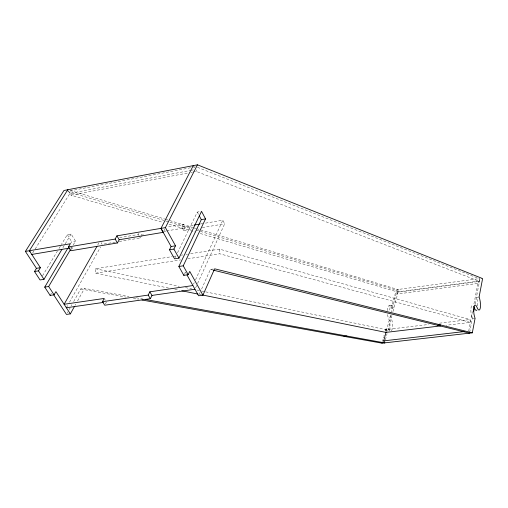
<?xml version="1.0" encoding="UTF-8"?>
<svg xmlns="http://www.w3.org/2000/svg" width="508" height="508" viewBox="0 0 508 508"><rect width="100%" height="100%" fill="white"/><g stroke="black" fill="none" stroke-linecap="round" stroke-linejoin="round"><path stroke-width="0.38" stroke-dasharray="2.54 1.91" d="M469.671 332.384L473.062 314.725M475.126 303.974L479.933 278.943L481.933 278.676M468.7 331.057L472.465 311.569M473.97 303.778L478.333 281.178L396.742 291.986L391.452 311.842M385.439 339.827L387.064 333.712M387.871 330.657L392.125 314.611M392.938 311.556L398.716 289.763L196.463 228.638M382.486 341.389L382.962 339.598M383.438 337.82L383.68 336.931M383.915 336.042L384.15 335.153M385.331 330.746L385.801 328.987L388.398 328.676A7.722 2.692 82.9 0 0 389.985 330.86M387.185 310.706A7.639 2.654 82.7 0 1 391.376 308.146L396.202 290.1L398.716 289.763M386.366 330.937L390.639 314.897M199.365 294.081L200.114 292.405M201.613 289.058L210.407 269.43L213.22 269.005M195.618 287.801L197.25 284.207M197.574 283.489L224.663 223.825L222.79 220.205L204.241 223.342M193.561 284.112L194.215 282.67M195.529 279.8L222.79 220.205M184.594 273.698L185.369 272.053M175.152 257.607L176.041 255.778M177.521 252.743L197.301 212.084L201.543 211.347M183.255 224.257L181.832 227.127L183.763 230.67L185.179 227.794L183.255 224.257L166.986 227.019M163.913 230.93L164.998 228.81M105.397 303.924L106.42 301.987M119.266 241.471L140.341 237.941L141.548 235.668M119.59 237.642L138.347 234.474L139.262 232.766M75.152 305.257L75.743 304.184M77.521 300.996L84.525 288.404L129.013 296.481M67.38 312.801L67.983 311.721M69.19 309.562L70.091 307.956M71.291 305.816L71.888 304.743M73.673 301.555L80.715 288.982L84.525 288.404M66.377 307.753L67.926 304.99M69.482 302.235L100.533 247.104M97.701 245.078L99.263 242.322M50.952 294.005L51.416 293.211M71.533 249.472L72.657 247.567M70.961 248.768L71.609 247.663M73.235 244.919L75.495 241.097L71.133 234.017L67.31 234.683L61.373 244.532M70.466 243.789L71.679 241.744L75.495 241.097M62.897 247.758L64.56 244.983M65.221 243.878L71.133 234.017M42.513 275.831L57.353 251.2M59.036 248.412L60.706 245.637M32.62 253.098L34.715 249.739M35.141 249.072L69.958 193.37L190.036 170.498M190.551 167.754L70.872 190.678L71.037 195.161L162.293 222.231M193.656 167.157L195.212 166.859M190.779 170.351L193.764 169.786M71.037 195.161L187.693 173.031M190.805 172.441L192.361 172.149M193.135 172.002L196.247 171.412L479.438 281.388L479.177 278.651L397.834 289.496L398.05 292.157L479.438 281.388M181.832 227.127L193.427 225.171M200.381 223.99L203.473 223.469M143.396 234.836L141.853 235.096L140.526 232.785M163.512 231.445L165.837 231.057M166.611 230.924L185.179 227.794M70.345 247.955L71.888 247.694M115.36 242.126L102.089 244.348L101.067 242.646M183.763 230.67L191.484 229.381M202.286 227.571L224.663 223.825M168.593 288.068L95.663 273.183L95.479 268.732L171.92 256.648M172.701 256.527L176.6 255.911M181.28 255.168L182.836 254.921M185.96 254.432L187.516 254.184M190.64 253.689L219.5 249.13L470.002 319.545L470.268 322.415L446.037 325.279M95.663 273.183L180.74 259.893M187.763 258.794L219.767 253.79L470.268 322.415M389.249 305.708L391.814 305.378M391.376 308.146L393.929 307.823A7.645 2.642 82.7 0 0 391.065 305.606A7.645 2.642 82.7 0 0 389.763 311.118M479.108 297.009L476.396 297.351A7.874 2.21 82.5 0 1 477.793 306.007M475.069 318.313L472.313 318.643A7.957 2.254 82.7 0 1 470.903 309.232A7.957 2.254 82.7 0 1 472.992 305.594M205.645 291.846L385.623 329.616L428.593 324.491M439.534 323.183L470.002 319.545M80.715 288.982L126.098 297.148M133.394 298.456L138.411 299.358M136.303 297.802L142.735 298.971M174.803 289.331L179.457 290.284M199.631 294.399L201.181 294.716M95.479 268.732L179.267 286.315M185.471 287.617L191.681 288.919M197.11 290.055L200.99 290.868M201.765 291.033L204.864 291.687M210.407 269.43L212.566 269.964M169.139 224.263L195.758 232.156M200.323 233.509L398.05 292.157M67.761 191.611L191.611 228.746M196.101 230.092L396.202 290.1M70.04 190.43L164.744 219.05M165.5 219.278L192.735 227.508M193.478 227.736L195.713 228.41M197.466 167.297L479.933 278.943M104.591 299.034L105.327 300.215M67.31 234.683L71.679 241.744M68.593 191.103L69.958 193.37M138.347 234.474L139.014 235.629M139.344 236.207L140.341 237.941M185.649 272.555L186.207 273.552M197.301 212.084L198.806 214.922M194.005 167.081L194.253 167.57M396.742 291.986L397.599 293.98L479.108 283.248L478.333 281.178M385.623 329.616L385.737 331.013M219.5 249.13L219.767 253.79M196.164 169.843L196.247 171.412M387.496 314.566A7.639 2.654 82.7 0 0 388.614 318.465A7.715 2.705 82.9 0 1 388.995 330.81M387.394 331.172A7.715 2.705 82.9 0 1 385.801 328.987M391.35 330.752A7.722 2.692 82.9 0 0 391.185 318.148A7.645 2.642 82.7 0 1 390.214 315.004"/><path stroke-width="0.76" d="M141.973 299.999L382.003 343.179L472.319 332.829L475.069 318.313A7.963 2.242 82.7 0 1 473.862 307.124A7.963 2.242 82.7 0 1 477.107 307.556A7.88 2.197 82.5 0 0 480.289 308.038A7.88 2.197 82.5 0 0 479.108 297.009L482.6 278.587L197.466 164.821L63.97 190.475L25.4 251.403L36.443 268.345L34.506 271.501L40.03 279.946L43.98 279.33L61.893 249.434M469.703 332.232L469.525 333.153L213.29 270.142M473.653 311.652L474.535 307.048M145.574 299.485L384.632 342.881L384.867 341.979M382.003 343.179L382.245 342.284M384.632 342.881L383.718 340.862L386.163 331.699M187.046 275.057L198.609 295.764L202.921 295.154L214.63 268.796L472.319 332.829M199.307 215.868L201.301 219.627L178.86 266.49L183.82 275.342L188.189 274.688L189.725 271.393L202.921 295.154M183.82 275.342L184.112 274.726M188.189 274.688L183.242 265.817L205.53 218.91L201.543 211.347L178.962 258.134L174.561 258.826L169.494 249.784L171.113 246.52L175.514 245.802L165.411 227.616L197.466 164.821M96.92 246.456L64.122 304.279L104.229 298.45L102.502 301.676L104.712 305.219L150.368 298.698L151.975 295.427L194.964 289.243M169.494 249.784L173.907 249.072L175.514 245.802M102.502 301.676L148.228 295.078L149.847 291.808L192.9 285.547M25.4 251.403L70.307 243.77L68.415 246.945L70.783 250.742L117.443 242.951L119.209 239.738L163.195 232.34L160.979 228.365L193.25 165.627L193.504 166.116M68.415 246.945L115.145 239.065L116.923 235.852L165.411 227.616M53.829 295.027L66.465 314.427L70.352 313.88L74.555 306.324M67.78 248.31L44.723 287.115L50.14 295.396L54.064 294.805L55.912 291.624L70.352 313.88M50.14 295.396L50.489 294.799M44.723 287.115L48.66 286.512L70.307 249.873M34.506 271.501L38.468 270.866L40.392 267.703L29.375 250.723L67.774 189.744L68.047 190.195M201.301 219.627L205.53 218.91M194.196 225.038L199.606 224.123M31.782 254.438L69.571 248.082M36.443 268.345L40.392 267.703M178.86 266.49L183.242 265.817M66.377 307.753L103.283 302.438M343.999 336.347L346.793 336.01M437.413 325.253L440.404 324.898M440.563 325.926L385.845 332.403L201.955 294.875M383.718 340.862L464.769 331.508M181.788 290.76L198.076 294.088M38.468 270.866L43.98 279.33M48.66 286.512L54.064 294.805M29.375 250.723L30.067 251.797M115.145 239.065L117.443 242.951M148.228 295.078L150.368 298.698M116.923 235.852L119.209 239.738M149.847 291.808L151.975 295.427M173.907 249.072L178.962 258.134M160.979 228.365L171.113 246.52M473.723 306.508A7.957 2.254 82.7 0 1 474.37 307.892A7.874 2.21 82.5 0 0 476.879 310.134"/></g></svg>
